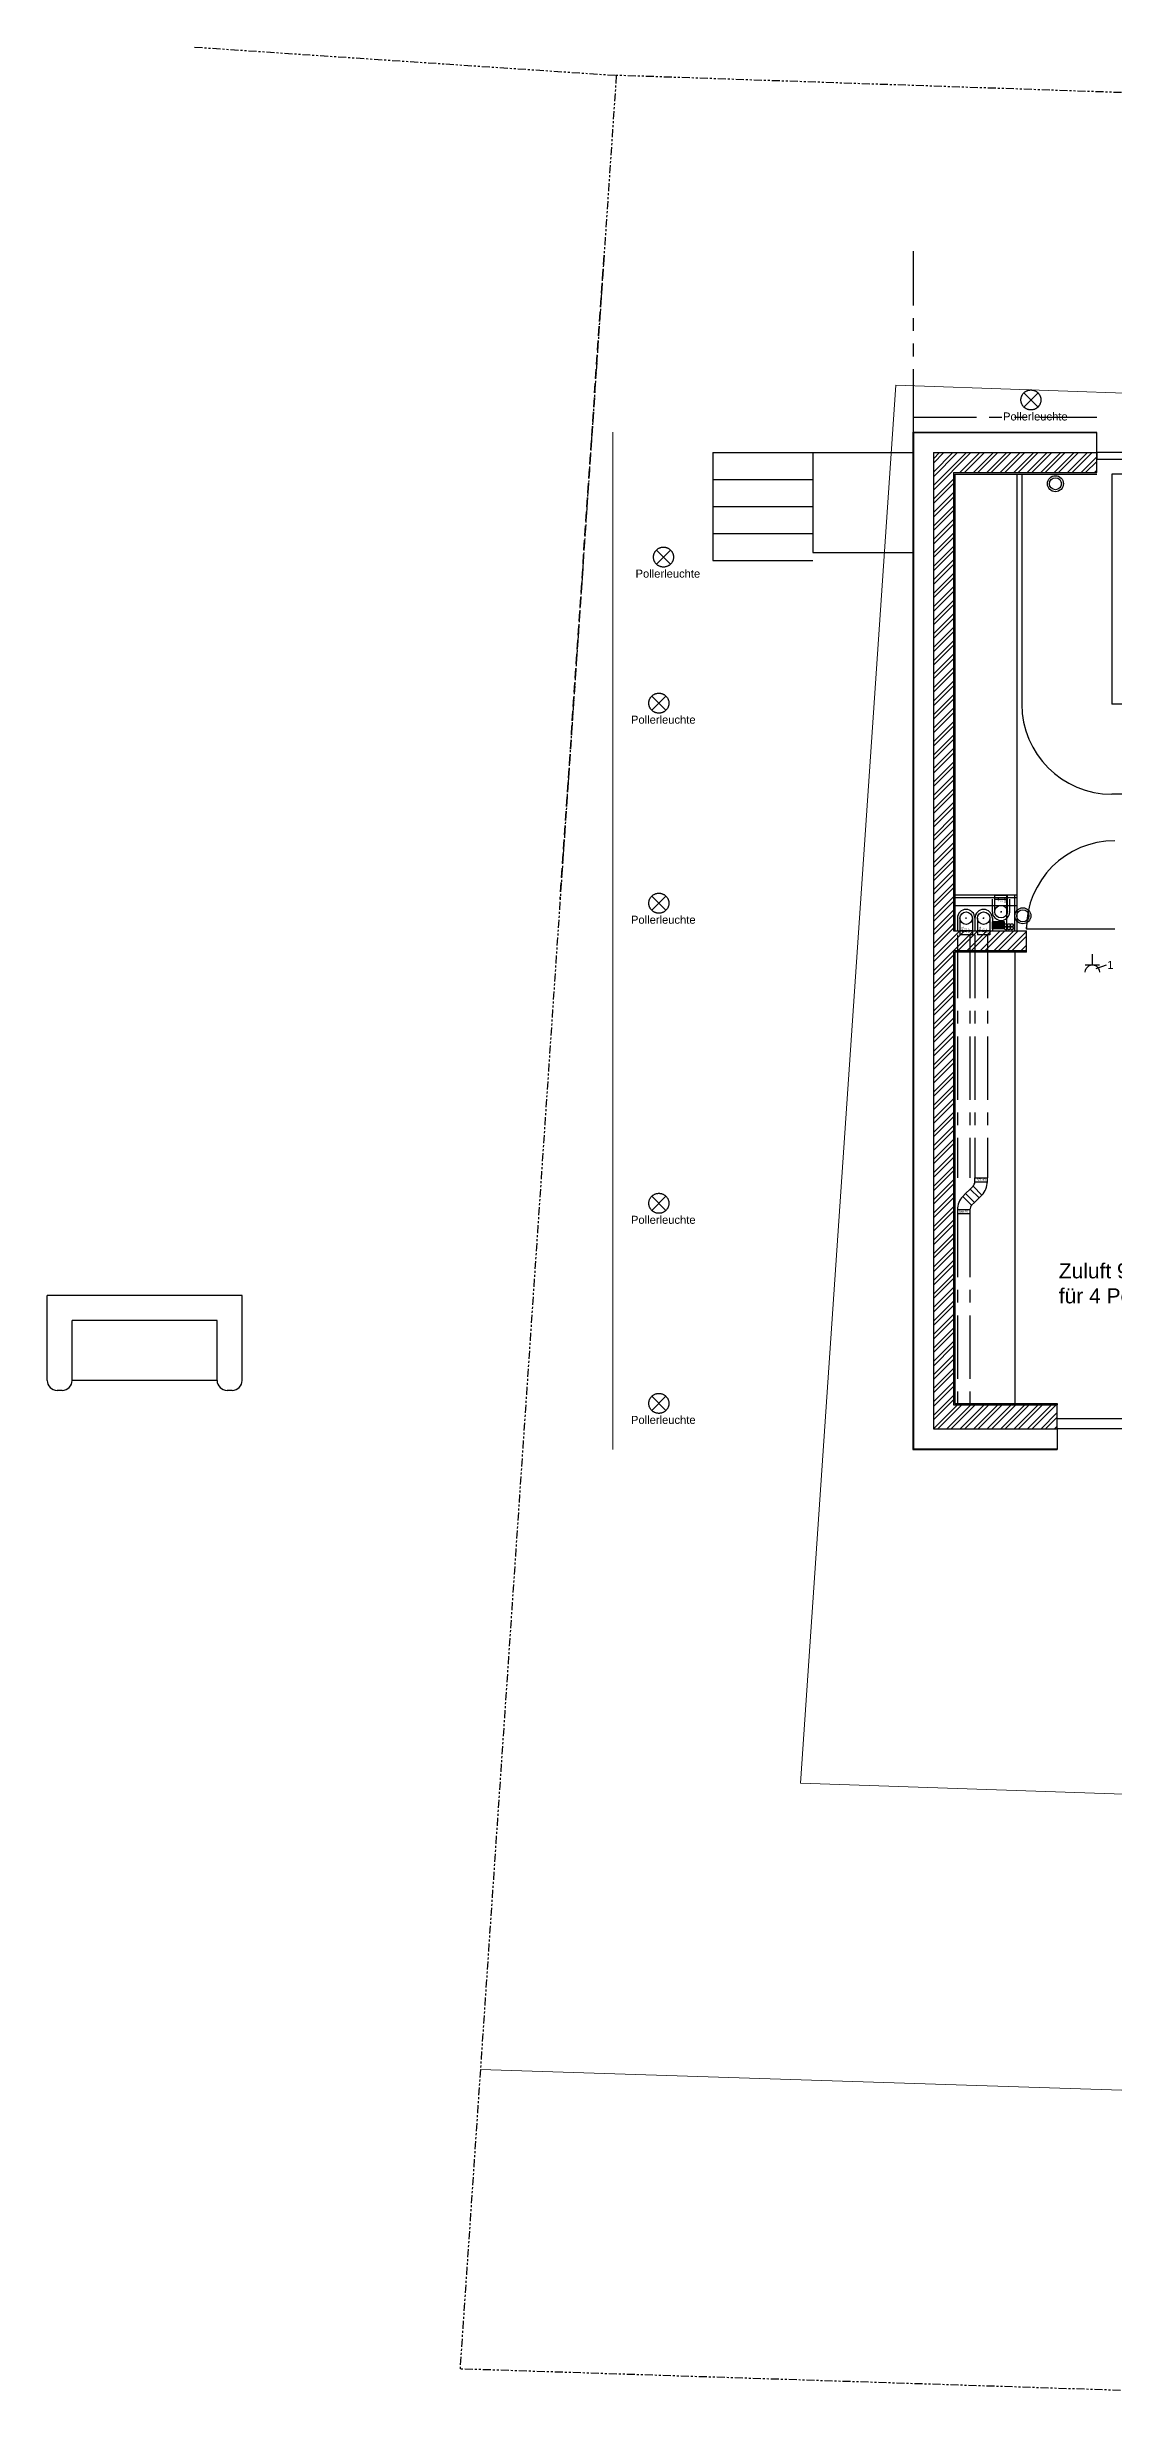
# Model space of a CAD drawing. Extents: x -4429 to 7335, y -4096 to 7109.
# Drawn here: x -912 to 155, y -1000 to 1356 of the extents above; entities that cross this region are included whole.
import ezdxf

# ---------------------------------------------------------------- set-up
doc = ezdxf.new("R2010")
doc.units = 0
doc.header["$LTSCALE"] = 2
for name, pattern in [('_Grundgrenze_', [9, 4, -1, 1, -1, 1, -1]), ('CENTER', [50.8, 31.75, -6.35, 6.35, -6.35]), ('PHANTOM', [63.5, 31.75, -6.35, 6.35, -6.35, 6.35, -6.35]), ('Verdeckt', [7.14375, 4.7625, -2.38125])]:
    doc.linetypes.add(name, pattern=pattern)
for name, color, linetype, lineweight, plot in [('A-DETL', 3, 'Continuous', 18, False), ('Information ... Verkehrsweg', 2, 'Continuous', 25, False), ('TGA ... Montageraum', 2, 'Continuous', 25, False)]:
    doc.layers.add(name, color=color, linetype=linetype, lineweight=lineweight, plot=plot)
for name, color, linetype, lineweight in [('Information', 7, 'Continuous', 25), ('Information ... Dimensionen', 7, 'Continuous', 25), ('Konstruktionslinien', 4, 'Continuous', 25), ('Rohbau ... Fassdendämmung', 6, 'Continuous', 25), ('Rohbau ... Holhwand ... Hohlwand-Dämmung', 6, 'Continuous', 25), ('TGA ... Elektroinstallation', 30, 'PHANTOM', 25), ('TGA ... Elektroinstallation ... Beschreibung', 30, 'Continuous', 25), ('TGA ... Elektroinstallation ... Geräte', 30, 'Continuous', 25)]:
    doc.layers.add(name, color=color, linetype=linetype, lineweight=lineweight)
for name, color, linetype, lineweight, true_color in [('Möbilierung ... Möbel', 16, 'Continuous', 25, 0x800000), ('Möbilierung ... Türen', 16, 'Continuous', 25, 0x800000), ('Rohbau ... Außenputz', 200, 'Continuous', 25, 0xaa00ff), ('Rohbau ... Beton', 96, 'Continuous', 25, 0x008000), ('Rohbau ... Fenster', 151, 'Continuous', 25, 0x41c3ff), ('Rohbau ... Holhwand', 136, 'Continuous', 25, 0x008080), ('Rohbau ... Innenputz', 216, 'Continuous', 25, 0x800080), ('Rohbau ... Mauerwerk', 12, 'Continuous', 25, 0xc40000), ('Rohbau ... Treppe', 56, 'Continuous', 25, 0x808000), ('TGA ... KWL', 160, 'Continuous', 25, 0x0055ff), ('TGA ... KWL ... Zuluft', 160, 'CENTER', 25, 0x0055ff)]:
    doc.layers.add(name, color=color, linetype=linetype, lineweight=lineweight, true_color=true_color)
doc.styles.add('textstyle3', font='')
doc.styles.get('textstyle3').set_extended_font_data('Liberation Sans')

# ---------------------------------------------------------------- blocks, each defined once
blk = doc.blocks.new('Doppelbett')
at = {"layer": 'Information ... Verkehrsweg'}
for p, q in [((-195, 0), (-195, -230)), ((195, 0), (195, -230)), ((105, -320), (-105, -320))]:
    blk.add_line(p, q, dxfattribs=at)
for centre, start, end in [((-105, -230), 180, 270), ((105, -230), 270, 0)]:
    blk.add_arc(centre, 90, start, end, dxfattribs=at)
at = {"layer": 'Möbilierung ... Möbel'}
for p, q in [((-105, 0), (-105, -230)), ((105, 0), (-105, 0)), ((105, 0), (105, -230)), ((105, -230), (-105, -230))]:
    blk.add_line(p, q, dxfattribs=at)
blk = doc.blocks.new('Grundstücksgrenzen')
at = {"layer": 'A-DETL', "linetype": '_Grundgrenze_', "lineweight": 25}
for p, q in [((991.1, 2331.9), (0, 2298.2)), ((-422.7, 2297.7), (0, 2298.2)), ((0, 2298.2), (0, 0)), ((1074.2, 38.3), (0, 0))]:
    blk.add_line(p, q, dxfattribs=at)
at = {"layer": 'A-DETL', "linetype": 'Verdeckt', "lineweight": 35}
blk.add_line((0, 2118.2), (0, 1472.7), dxfattribs=at)
at = {"layer": 'A-DETL'}
for p, q in [((1001.3, 2032), (300, 2008.2)), ((300, 2008.2), (300, 607.4)), ((1048.7, 632.8), (300, 607.4)), ((1063.5, 338.1), (0, 300.2))]:
    blk.add_line(p, q, dxfattribs=at)
blk = doc.blocks.new('KWL-Bogen-90-125-Projektion')
at = {"layer": 'Konstruktionslinien'}
for p, q in [((16, 6.25), (17, 6.25)), ((16.5, 5.75), (16.5, 6.75))]:
    blk.add_line(p, q, dxfattribs=at)
at = {"layer": 'TGA ... KWL'}
for p, q in [((0, 0), (0, 12.5)), ((4, 12.5), (0, 12.5)), ((4, 0), (0, 0)), ((4, 0), (4, 12.5)), ((16.5, 12.5), (4, 12.5)), ((16.5, 0), (4, 0))]:
    blk.add_line(p, q, dxfattribs=at)
blk.add_circle((16.5, 6.25), 6.25, dxfattribs=at)
at = {"layer": 'TGA ... Montageraum'}
for p, q in [((16.5, 15), (4, 15)), ((16.5, -2.5), (4, -2.5))]:
    blk.add_line(p, q, dxfattribs=at)
blk.add_arc((16.5, 6.25), 8.75, 270, 90, dxfattribs=at)
at = {"layer": 'TGA ... KWL', "insert": (2, 11), "char_height": 2, "attachment_point": 1, "style": 'textstyle3'}
blk.add_mtext('KWL\\P125\\P90%%d', dxfattribs=at)
blk = doc.blocks.new('EL-Kabelleiter-3-fach')
at = {"layer": 'TGA ... Elektroinstallation'}
for p, q in [((0, 2), (0, 9)), ((2, 9), (0, 9)), ((2, 2), (0, 2)), ((0, 0), (2, 0)), ((1, 7.25), (1, 9)), ((2, 2), (2, 9))]:
    blk.add_line(p, q, dxfattribs=at)
for centre in [(1, 6.5), (1, 5), (1, 3.5)]:
    blk.add_circle(centre, 0.75, dxfattribs=at)
blk = doc.blocks.new('KWL-Bogen-45-125')
at = {"layer": 'TGA ... KWL'}
for p, q in [((12.5, 4), (0, 4)), ((0, 4), (0, 0)), ((12.5, 0), (0, 0)), ((8.3, 20.1), (5.5, 17.3)), ((14.3, 8.4), (5.5, 17.3)), ((17.2, 11.2), (8.3, 20.1)), ((12.5, 4), (12.5, 0)), ((14.3, 8.4), (17.2, 11.2))]:
    blk.add_line(p, q, dxfattribs=at)
for radius in [18.8, 6.25]:
    blk.add_arc((18.8, 4), radius, 135, 180, dxfattribs=at)
at = {"layer": 'TGA ... KWL', "insert": (1.7, 3), "char_height": 2, "attachment_point": 1, "style": 'textstyle3'}
blk.add_mtext('DN125', dxfattribs=at)
blk = doc.blocks.new('Sofa 3er')
at = {"layer": 'Möbilierung ... Möbel'}
for p, q in [((10, 95), (15, 95)), ((180, 95), (185, 95)), ((0, 85), (0, 0)), ((25, 85), (25, 25)), ((25, 85), (170, 85)), ((170, 85), (170, 25)), ((195, 85), (195, 0)), ((25, 25), (170, 25)), ((0, 0), (195, 0))]:
    blk.add_line(p, q, dxfattribs=at)
for centre, start, end in [((10, 85), 90, 180), ((15, 85), 0, 90), ((180, 85), 90, 180), ((185, 85), 0, 90)]:
    blk.add_arc(centre, 10, start, end, dxfattribs=at)
blk = doc.blocks.new('EL-Steckdose-1fach')
at = {"layer": 'TGA ... Elektroinstallation ... Geräte', "flags": 128}
blk.add_lwpolyline([(3.5, -21.4, -1.015053), (17.7, -21.4)], format="xyb", dxfattribs=at)
for points in [[(3.5, -14.2), (17.7, -14.2)], [(10.6, -14.2), (10.6, -3.5)], [(14.2, -17.7), (24.8, -14.2)]]:
    blk.add_lwpolyline(points, dxfattribs=at)
at = {"layer": 'TGA ... Elektroinstallation ... Geräte', "insert": (25.5, -10.1), "char_height": 8, "attachment_point": 1, "line_spacing_factor": 0.903614, "style": 'textstyle3'}
blk.add_mtext('1', dxfattribs=at)
blk = doc.blocks.new('EL-Taster')
at = {"layer": 'TGA ... Elektroinstallation ... Geräte'}
for radius in [8, 6]:
    blk.add_circle((0, 0), radius, dxfattribs=at)
blk = doc.blocks.new('EL-Licht')
at = {"layer": 'TGA ... Elektroinstallation'}
for p, q in [((7.1, -7.1), (-7.1, 7.1)), ((-7.1, -7.1), (7.1, 7.1))]:
    blk.add_line(p, q, dxfattribs=at)
blk.add_circle((0, 0), 10, dxfattribs=at)
blk = doc.blocks.new('EL-Licht-Poller')
at = {"layer": 'TGA ... Elektroinstallation ... Geräte'}
blk.add_blockref('EL-Licht', (0, 0), dxfattribs=at)
at = {"layer": 'TGA ... Elektroinstallation ... Beschreibung', "insert": (-27.9, -12.5), "char_height": 8, "attachment_point": 1, "line_spacing_factor": 0.903614, "style": 'textstyle3'}
blk.add_mtext('Pollerleuchte', dxfattribs=at)

msp = doc.modelspace()

# ---------------------------------------------------------------- hatches: boundary and pattern name
at = {"layer": 'Rohbau ... Mauerwerk', "transparency": 33554687}
h = msp.add_hatch(dxfattribs=at)
h.set_pattern_fill('ANSI32', color=256, style=0, pattern_type=0)
h.paths.add_polyline_path([(-25.5, -25.5), (98.5, -25.5), (98.5, -1.5), (-5.5, -1.5), (-5.5, 452.5), (67.5, 452.5), (67.5, 472.5), (-5.5, 472.5), (-5.5, 930.5), (138, 930.5), (138, 950.5), (-25.5, 950.5)], flags=0)

# ---------------------------------------------------------------- linework, layer by layer
at = {"layer": 'A-DETL'}
msp.add_line((-346, 971), (-346, -46), dxfattribs=at)
at = {"layer": 'Information ... Dimensionen'}
msp.add_line((-4, 497.5), (-4, 807.5), dxfattribs=at)
at = {"layer": 'Möbilierung ... Möbel'}
for p, q in [((58, 929), (58, 508)), ((56, 451), (56, 0))]:
    msp.add_line(p, q, dxfattribs=at)
at = {"layer": 'Möbilierung ... Türen'}
msp.add_line((156, 474), (67.5, 474), dxfattribs=at)
msp.add_arc((156, 474), 88.5, 90, 180, dxfattribs=at)
at = {"layer": 'Rohbau ... Außenputz'}
for p, q in [((-46, 971), (138, 971)), ((-46, 971), (-46, -46)), ((-46, -46), (98.5, -46)), ((98.5, -45.5), (98.5, -46))]:
    msp.add_line(p, q, dxfattribs=at)
at = {"layer": 'Rohbau ... Beton'}
for p, q in [((-146, 950.5), (-146, 850.5)), ((-146, 950.5), (-46, 950.5)), ((-146, 850.5), (-46, 850.5))]:
    msp.add_line(p, q, dxfattribs=at)
at = {"layer": 'Rohbau ... Fassdendämmung'}
for p, q in [((-45.5, 970.5), (-45.5, -45.5)), ((-45.5, 970.5), (138, 970.5)), ((138, 950.5), (138, 970.5)), ((-25.5, 950.5), (138, 950.5)), ((-25.5, 950.5), (-25.5, -25.5)), ((-45.5, -45.5), (98.5, -45.5)), ((-25.5, -25.5), (98.5, -25.5)), ((98.5, -25.5), (98.5, -45.5))]:
    msp.add_line(p, q, dxfattribs=at)
at = {"layer": 'Rohbau ... Fenster'}
for p, q in [((138, 950.5), (138, 943.6)), ((388, 950.5), (138, 950.5)), ((388, 943.6), (138, 943.6)), ((357.5, -15.5), (98.5, -15.5)), ((357.5, -25.5), (98.5, -25.5))]:
    msp.add_line(p, q, dxfattribs=at)
at = {"layer": 'Rohbau ... Holhwand'}
for p, q in [((58, 508), (-4, 508)), ((55.5, 508), (55.5, 472.5)), ((58, 508), (58, 472.5))]:
    msp.add_line(p, q, dxfattribs=at)
at = {"layer": 'Rohbau ... Holhwand ... Hohlwand-Dämmung'}
for p, q in [((58, 505.5), (-4, 505.5)), ((58, 497.5), (-4, 497.5)), ((47.5, 508), (47.5, 472.5))]:
    msp.add_line(p, q, dxfattribs=at)
at = {"layer": 'Rohbau ... Innenputz'}
for p, q in [((-4, 929), (-4, 472.5)), ((-4, 929), (138, 929)), ((67.5, 474.5), (67.5, 476)), ((67.5, 451), (-4, 451)), ((-4, 451), (-4, 0)), ((67.5, 451), (67.5, 452.5)), ((-4, 0), (98.5, 0)), ((98.5, 0), (98.5, -1.5))]:
    msp.add_line(p, q, dxfattribs=at)
at = {"layer": 'Rohbau ... Mauerwerk'}
for p, q in [((-25.5, 950.5), (-25.5, -25.5)), ((-25.5, 950.5), (138, 950.5)), ((138, 930.5), (138, 950.5)), ((-5.5, 930.5), (-5.5, 472.5)), ((-5.5, 930.5), (138, 930.5)), ((-5.5, 472.5), (67.5, 472.5)), ((67.5, 452.5), (67.5, 472.5)), ((-5.5, 452.5), (-5.5, -1.5)), ((67.5, 452.5), (-5.5, 452.5)), ((-5.5, -1.5), (98.5, -1.5)), ((98.5, -25.5), (98.5, -1.5)), ((-25.5, -25.5), (98.5, -25.5))]:
    msp.add_line(p, q, dxfattribs=at)
at = {"layer": 'Rohbau ... Treppe'}
for p, q in [((-246, 950.5), (-246, 842.5)), ((-246, 950.5), (-146, 950.5)), ((-246, 923.5), (-146, 923.5)), ((-246, 896.5), (-146, 896.5)), ((-246, 869.5), (-146, 869.5)), ((-246, 842.5), (-146, 842.5))]:
    msp.add_line(p, q, dxfattribs=at)
at = {"layer": 'TGA ... Elektroinstallation'}
for p, q in [((-45.5, 970.5), (-45.5, 1151.7)), ((-46, 986), (138, 986))]:
    msp.add_line(p, q, dxfattribs=at)
for centre in [(47, 478), (47, 475), (50, 478), (50, 475), (53, 478), (53, 475)]:
    msp.add_circle(centre, 1.5, dxfattribs=at)
at = {"layer": 'TGA ... KWL ... Zuluft'}
for p, q in [((-1.5, 468.5), (-1.5, 225.5)), ((11, 468.5), (11, 225.5)), ((16, 468.5), (16, 225.5)), ((28.5, 468.5), (28.5, 225.5)), ((6.8, 209.7), (11.3, 214.3)), ((-1.5, 189.6), (-1.5, 0)), ((11, 189.6), (11, 0)), ((15.7, 200.9), (20.2, 205.4))]:
    msp.add_line(p, q, dxfattribs=at)

# ---------------------------------------------------------------- block references
at = {"layer": 'Information', "rotation": 356.1}
msp.add_blockref('Grundstücksgrenzen', (-498.9, -965.3), dxfattribs=at)
at = {"layer": 'Möbilierung ... Möbel'}
msp.add_blockref('Doppelbett', (258, 929), dxfattribs=at)
at = {"layer": 'Möbilierung ... Möbel', "rotation": 180}
msp.add_blockref('Sofa 3er', (-716.8, 108), dxfattribs=at)
at = {"layer": 'Rohbau ... Treppe'}
for p in [(-295.4, 846), (-300, 700), (-300, 500), (-300, 200), (-300, 0)]:
    msp.add_blockref('EL-Licht-Poller', p, dxfattribs=at)
at = {"layer": 'TGA ... Elektroinstallation'}
for name, p in [('EL-Taster', (96.6, 919.4)), ('EL-Taster', (64, 487.4)), ('EL-Kabelleiter-3-fach', (33.5, 472.5)), ('EL-Kabelleiter-3-fach', (35.5, 472.5)), ('EL-Kabelleiter-3-fach', (37.5, 472.5)), ('EL-Kabelleiter-3-fach', (39.5, 472.5)), ('EL-Kabelleiter-3-fach', (41.5, 472.5)), ('EL-Kabelleiter-3-fach', (43.5, 472.5))]:
    msp.add_blockref(name, p, dxfattribs=at)
at = {"layer": 'TGA ... Elektroinstallation ... Geräte'}
for name, p in [('EL-Licht-Poller', (72.1, 1003.1)), ('EL-Steckdose-1fach', (123, 452.5))]:
    msp.add_blockref(name, p, dxfattribs=at)
at = {"layer": 'TGA ... KWL'}
for name, p, rotation in [('KWL-Bogen-90-125-Projektion', (36, 508), 270), ('KWL-Bogen-90-125-Projektion', (13.5, 468.5), 90), ('KWL-Bogen-90-125-Projektion', (31, 468.5), 90), ('KWL-Bogen-45-125', (28.5, 225.5), 180)]:
    msp.add_blockref(name, p, dxfattribs=dict(at, rotation=rotation))
msp.add_blockref('KWL-Bogen-45-125', (-1.5, 189.6), dxfattribs=at)

# ---------------------------------------------------------------- texts
at = {"layer": 'TGA ... KWL ... Zuluft', "insert": (100, 140), "char_height": 15, "attachment_point": 1, "style": 'textstyle3'}
msp.add_mtext('Zuluft 90 m^ 3/h\\Pfür 4 Personen', dxfattribs=at)

doc.saveas('drawing.dxf')
